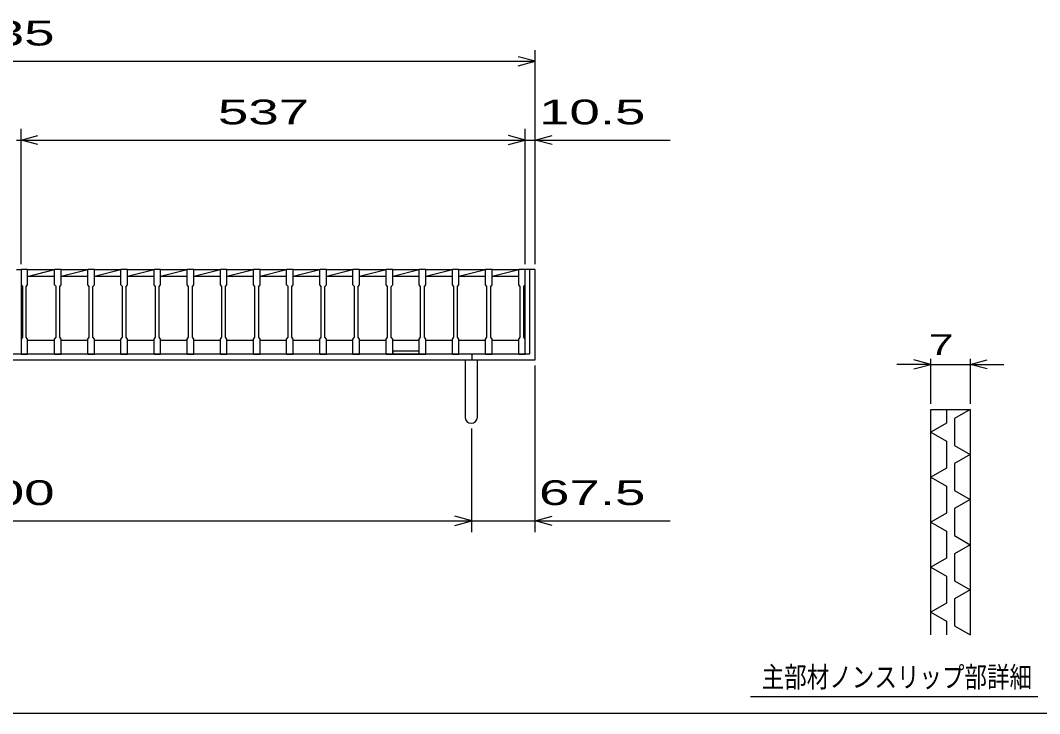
# Model space of a CAD drawing. Units: millimetres, scale not verified. Extents: x -2184 to 2083, y -1539 to 1258.
# Drawn here: x -1001 to 85, y -1382 to -643 of the extents above; entities that cross this region are included whole.
import ezdxf
from ezdxf.enums import TextEntityAlignment as Align

# ---------------------------------------------------------------- set-up
doc = ezdxf.new("R2010")
doc.units = ezdxf.units.MM
doc.header["$LTSCALE"] = 12
for name, color, linetype, lineweight in [('0_2', 150, 'Continuous', 25), ('16', 3, 'Continuous', 25), ('19', 6, 'Continuous', 25), ('22', 2, 'Continuous', 25), ('32', 4, 'Continuous', 25)]:
    doc.layers.add(name, color=color, linetype=linetype, lineweight=lineweight)
doc.styles.add('ベクトル', font='')
doc.styles.get('ベクトル').set_extended_font_data('ベクトル')

msp = doc.modelspace()

# ---------------------------------------------------------------- linework, layer by layer
at = {"layer": '0_2'}
msp.add_line((2083.2, -1381.8), (-2068.8, -1381.8), dxfattribs=at)
at = {"layer": '16'}
for p, q in [((-1000, -908.8), (-1000, -908.1)), ((-1000, -908.1), (-993, -908.1)), ((-1000, -908.8), (-1000, -924.8)), ((-993, -908.8), (-1000, -908.8)), ((-1000, -908.8), (-1000, -983.8)), ((-993, -908.1), (-993, -908.8)), ((-993, -924.8), (-993, -908.8)), ((-993, -908.8), (-964.2, -908.8)), ((-993, -915.92), (-964.2, -908.8)), ((-964.2, -908.8), (-964.2, -908.1)), ((-964.2, -908.1), (-957.2, -908.1)), ((-957.2, -908.8), (-964.2, -908.8)), ((-964.2, -924.8), (-964.2, -908.8)), ((-957.2, -908.1), (-957.2, -908.8)), ((-957.2, -924.8), (-957.2, -908.8)), ((-957.2, -908.8), (-928.9, -908.8)), ((-957.2, -915.8), (-928.9, -908.8)), ((-928.9, -908.8), (-928.9, -908.1)), ((-928.9, -908.1), (-921.9, -908.1)), ((-921.9, -908.8), (-928.9, -908.8)), ((-928.9, -924.8), (-928.9, -908.8)), ((-921.9, -908.1), (-921.9, -908.8)), ((-921.9, -924.8), (-921.9, -908.8)), ((-921.9, -908.8), (-893.6, -908.8)), ((-921.9, -915.8), (-893.6, -908.8)), ((-893.6, -908.8), (-893.6, -908.1)), ((-893.6, -908.1), (-886.6, -908.1)), ((-886.6, -908.8), (-893.6, -908.8)), ((-893.6, -924.8), (-893.6, -908.8)), ((-886.6, -908.1), (-886.6, -908.8)), ((-886.6, -924.8), (-886.6, -908.8)), ((-886.6, -908.8), (-858.3, -908.8)), ((-886.6, -915.8), (-858.3, -908.8)), ((-858.3, -908.8), (-858.3, -908.1)), ((-858.3, -908.1), (-851.3, -908.1)), ((-851.3, -908.8), (-858.3, -908.8)), ((-858.3, -924.8), (-858.3, -908.8)), ((-851.3, -908.1), (-851.3, -908.8)), ((-851.3, -924.8), (-851.3, -908.8)), ((-851.3, -908.8), (-823, -908.8)), ((-851.3, -915.8), (-823, -908.8)), ((-823, -908.8), (-823, -908.1)), ((-823, -908.1), (-816, -908.1)), ((-816, -908.8), (-823, -908.8)), ((-823, -924.8), (-823, -908.8)), ((-816, -908.1), (-816, -908.8)), ((-816, -924.8), (-816, -908.8)), ((-816, -908.8), (-787.7, -908.8)), ((-816, -915.8), (-787.7, -908.8)), ((-787.7, -908.8), (-787.7, -908.1)), ((-787.7, -908.1), (-780.7, -908.1)), ((-780.7, -908.8), (-787.7, -908.8)), ((-787.7, -924.8), (-787.7, -908.8)), ((-780.7, -908.1), (-780.7, -908.8)), ((-780.7, -924.8), (-780.7, -908.8)), ((-780.7, -908.8), (-752.4, -908.8)), ((-780.7, -915.8), (-752.4, -908.8)), ((-752.4, -908.8), (-752.4, -908.1)), ((-752.4, -908.1), (-745.4, -908.1)), ((-745.4, -908.8), (-752.4, -908.8)), ((-752.4, -924.8), (-752.4, -908.8)), ((-745.4, -908.1), (-745.4, -908.8)), ((-745.4, -924.8), (-745.4, -908.8)), ((-745.4, -908.8), (-717.1, -908.8)), ((-745.4, -915.8), (-717.1, -908.8)), ((-717.1, -908.8), (-717.1, -908.1)), ((-717.1, -908.1), (-710.1, -908.1)), ((-710.1, -908.8), (-717.1, -908.8)), ((-717.1, -924.8), (-717.1, -908.8)), ((-710.1, -908.1), (-710.1, -908.8)), ((-710.1, -924.8), (-710.1, -908.8)), ((-710.1, -908.8), (-681.8, -908.8)), ((-710.1, -915.8), (-681.8, -908.8)), ((-681.8, -908.8), (-681.8, -908.1)), ((-681.8, -908.1), (-674.8, -908.1)), ((-674.8, -908.8), (-681.8, -908.8)), ((-681.8, -924.8), (-681.8, -908.8)), ((-674.8, -908.1), (-674.8, -908.8)), ((-674.8, -924.8), (-674.8, -908.8)), ((-674.8, -908.8), (-646.5, -908.8)), ((-674.8, -915.8), (-646.5, -908.8)), ((-646.5, -908.8), (-646.5, -908.1)), ((-646.5, -908.1), (-639.5, -908.1)), ((-639.5, -908.8), (-646.5, -908.8)), ((-646.5, -924.8), (-646.5, -908.8)), ((-639.5, -908.1), (-639.5, -908.8)), ((-639.5, -924.8), (-639.5, -908.8)), ((-639.5, -908.8), (-611.2, -908.8)), ((-639.5, -915.8), (-611.2, -908.8)), ((-611.2, -908.8), (-611.2, -908.1)), ((-611.2, -908.1), (-604.2, -908.1)), ((-604.2, -908.8), (-611.2, -908.8)), ((-611.2, -924.8), (-611.2, -908.8)), ((-604.2, -908.1), (-604.2, -908.8)), ((-604.2, -924.8), (-604.2, -908.8)), ((-604.2, -908.8), (-575.9, -908.8)), ((-604.2, -915.8), (-575.9, -908.8)), ((-575.9, -908.8), (-575.9, -908.1)), ((-575.9, -908.1), (-568.9, -908.1)), ((-568.9, -908.8), (-575.9, -908.8)), ((-575.9, -924.8), (-575.9, -908.8)), ((-568.9, -908.1), (-568.9, -908.8)), ((-568.9, -924.8), (-568.9, -908.8)), ((-568.9, -908.8), (-540.6, -908.8)), ((-568.9, -915.8), (-540.6, -908.8)), ((-540.6, -908.8), (-540.6, -908.1)), ((-540.6, -908.1), (-533.6, -908.1)), ((-533.6, -908.8), (-540.6, -908.8)), ((-540.6, -924.8), (-540.6, -908.8)), ((-533.6, -908.1), (-533.6, -908.8)), ((-533.6, -924.8), (-533.6, -908.8)), ((-533.6, -908.8), (-505.3, -908.8)), ((-533.6, -915.8), (-505.3, -908.8)), ((-505.3, -908.8), (-505.3, -908.1)), ((-505.3, -908.1), (-498.3, -908.1)), ((-498.3, -908.8), (-505.3, -908.8)), ((-505.3, -924.8), (-505.3, -908.8)), ((-498.3, -908.1), (-498.3, -908.8)), ((-498.3, -924.8), (-498.3, -908.8)), ((-498.3, -908.8), (-470, -908.8)), ((-498.3, -915.8), (-470, -908.8)), ((-470, -908.8), (-470, -908.1)), ((-470, -908.1), (-463, -908.1)), ((-463, -908.8), (-470, -908.8)), ((-470, -924.8), (-470, -908.8)), ((-463, -908.1), (-463, -908.8)), ((-463, -924.8), (-463, -908.8)), ((-463, -983.8), (-463, -908.8)), ((-993, -915.8), (-964.2, -915.8)), ((-957.2, -915.8), (-928.9, -915.8)), ((-921.9, -915.8), (-893.6, -915.8)), ((-886.6, -915.8), (-858.3, -915.8)), ((-851.3, -915.8), (-823, -915.8)), ((-816, -915.8), (-787.7, -915.8)), ((-780.7, -915.8), (-752.4, -915.8)), ((-745.4, -915.8), (-717.1, -915.8)), ((-710.1, -915.8), (-681.8, -915.8)), ((-674.8, -915.8), (-646.5, -915.8)), ((-639.5, -915.8), (-611.2, -915.8)), ((-604.2, -915.8), (-575.9, -915.8)), ((-568.9, -915.8), (-540.6, -915.8)), ((-533.6, -915.8), (-505.3, -915.8)), ((-498.3, -915.8), (-470, -915.8)), ((-1000, -924.8), (-998.5, -926.8)), ((-998.5, -926.8), (-998.5, -980.8)), ((-994.5, -926.8), (-993, -924.8)), ((-994.5, -980.8), (-994.5, -926.8)), ((-962.7, -926.8), (-964.2, -924.8)), ((-962.7, -980.8), (-962.7, -926.8)), ((-958.7, -926.8), (-957.2, -924.8)), ((-958.7, -980.8), (-958.7, -926.8)), ((-927.4, -926.8), (-928.9, -924.8)), ((-927.4, -980.8), (-927.4, -926.8)), ((-923.4, -926.8), (-921.9, -924.8)), ((-923.4, -980.8), (-923.4, -926.8)), ((-892.1, -926.8), (-893.6, -924.8)), ((-892.1, -980.8), (-892.1, -926.8)), ((-888.1, -926.8), (-886.6, -924.8)), ((-888.1, -980.8), (-888.1, -926.8)), ((-856.8, -926.8), (-858.3, -924.8)), ((-856.8, -980.8), (-856.8, -926.8)), ((-852.8, -926.8), (-851.3, -924.8)), ((-852.8, -980.8), (-852.8, -926.8)), ((-821.5, -926.8), (-823, -924.8)), ((-821.5, -980.8), (-821.5, -926.8)), ((-817.5, -926.8), (-816, -924.8)), ((-817.5, -980.8), (-817.5, -926.8)), ((-786.2, -926.8), (-787.7, -924.8)), ((-786.2, -980.8), (-786.2, -926.8)), ((-782.2, -926.8), (-780.7, -924.8)), ((-782.2, -980.8), (-782.2, -926.8)), ((-750.9, -926.8), (-752.4, -924.8)), ((-750.9, -980.8), (-750.9, -926.8)), ((-746.9, -926.8), (-745.4, -924.8)), ((-746.9, -980.8), (-746.9, -926.8)), ((-715.6, -926.8), (-717.1, -924.8)), ((-715.6, -980.8), (-715.6, -926.8)), ((-711.6, -926.8), (-710.1, -924.8)), ((-711.6, -980.8), (-711.6, -926.8)), ((-680.3, -926.8), (-681.8, -924.8)), ((-680.3, -980.8), (-680.3, -926.8)), ((-676.3, -926.8), (-674.8, -924.8)), ((-676.3, -980.8), (-676.3, -926.8)), ((-645, -926.8), (-646.5, -924.8)), ((-645, -980.8), (-645, -926.8)), ((-641, -926.8), (-639.5, -924.8)), ((-641, -980.8), (-641, -926.8)), ((-609.7, -926.8), (-611.2, -924.8)), ((-609.7, -980.8), (-609.7, -926.8)), ((-605.7, -926.8), (-604.2, -924.8)), ((-605.7, -980.8), (-605.7, -926.8)), ((-574.4, -926.8), (-575.9, -924.8)), ((-574.4, -980.8), (-574.4, -926.8)), ((-570.4, -926.8), (-568.9, -924.8)), ((-570.4, -980.8), (-570.4, -926.8)), ((-539.1, -926.8), (-540.6, -924.8)), ((-539.1, -980.8), (-539.1, -926.8)), ((-535.1, -926.8), (-533.6, -924.8)), ((-535.1, -980.8), (-535.1, -926.8)), ((-503.8, -926.8), (-505.3, -924.8)), ((-503.8, -980.8), (-503.8, -926.8)), ((-499.8, -926.8), (-498.3, -924.8)), ((-499.8, -980.8), (-499.8, -926.8)), ((-468.5, -926.8), (-470, -924.8)), ((-468.5, -980.8), (-468.5, -926.8)), ((-464.5, -926.8), (-463, -924.8)), ((-464.5, -980.8), (-464.5, -926.8)), ((-998.5, -980.8), (-1000, -982.8)), ((-1000, -982.8), (-1000, -998.8)), ((-993, -982.8), (-994.5, -980.8)), ((-993, -998.8), (-993, -982.8)), ((-993, -983.8), (-964.2, -983.8)), ((-964.2, -982.8), (-962.7, -980.8)), ((-964.2, -998.8), (-964.2, -982.8)), ((-957.2, -982.8), (-958.7, -980.8)), ((-957.2, -998.8), (-957.2, -982.8)), ((-957.2, -983.8), (-928.9, -983.8)), ((-928.9, -982.8), (-927.4, -980.8)), ((-928.9, -998.8), (-928.9, -982.8)), ((-921.9, -982.8), (-923.4, -980.8)), ((-921.9, -998.8), (-921.9, -982.8)), ((-921.9, -983.8), (-893.6, -983.8)), ((-893.6, -982.8), (-892.1, -980.8)), ((-893.6, -998.8), (-893.6, -982.8)), ((-886.6, -982.8), (-888.1, -980.8)), ((-886.6, -998.8), (-886.6, -982.8)), ((-886.6, -983.8), (-858.3, -983.8)), ((-858.3, -982.8), (-856.8, -980.8)), ((-858.3, -998.8), (-858.3, -982.8)), ((-851.3, -982.8), (-852.8, -980.8)), ((-851.3, -998.8), (-851.3, -982.8)), ((-851.3, -983.8), (-823, -983.8)), ((-823, -982.8), (-821.5, -980.8)), ((-823, -998.8), (-823, -982.8)), ((-816, -982.8), (-817.5, -980.8)), ((-816, -998.8), (-816, -982.8)), ((-816, -983.8), (-787.7, -983.8)), ((-787.7, -982.8), (-786.2, -980.8)), ((-787.7, -998.8), (-787.7, -982.8)), ((-780.7, -982.8), (-782.2, -980.8)), ((-780.7, -998.8), (-780.7, -982.8)), ((-780.7, -983.8), (-752.4, -983.8)), ((-752.4, -982.8), (-750.9, -980.8)), ((-752.4, -998.8), (-752.4, -982.8)), ((-745.4, -982.8), (-746.9, -980.8)), ((-745.4, -998.8), (-745.4, -982.8)), ((-745.4, -983.8), (-717.1, -983.8)), ((-717.1, -982.8), (-715.6, -980.8)), ((-717.1, -998.8), (-717.1, -982.8)), ((-710.1, -982.8), (-711.6, -980.8)), ((-710.1, -998.8), (-710.1, -982.8)), ((-710.1, -983.8), (-681.8, -983.8)), ((-681.8, -982.8), (-680.3, -980.8)), ((-681.8, -998.8), (-681.8, -982.8)), ((-674.8, -982.8), (-676.3, -980.8)), ((-674.8, -998.8), (-674.8, -982.8)), ((-674.8, -983.8), (-646.5, -983.8)), ((-646.5, -982.8), (-645, -980.8)), ((-646.5, -998.8), (-646.5, -982.8)), ((-639.5, -982.8), (-641, -980.8)), ((-639.5, -998.8), (-639.5, -982.8)), ((-639.5, -983.8), (-611.2, -983.8)), ((-611.2, -982.8), (-609.7, -980.8)), ((-611.2, -998.8), (-611.2, -982.8)), ((-604.2, -982.8), (-605.7, -980.8)), ((-604.2, -998.8), (-604.2, -982.8)), ((-604.2, -983.8), (-575.9, -983.8)), ((-575.9, -982.8), (-574.4, -980.8)), ((-575.9, -998.8), (-575.9, -982.8)), ((-568.9, -982.8), (-570.4, -980.8)), ((-568.9, -998.8), (-568.9, -982.8)), ((-568.9, -983.8), (-540.6, -983.8)), ((-540.6, -982.8), (-539.1, -980.8)), ((-540.6, -998.8), (-540.6, -982.8)), ((-533.6, -982.8), (-535.1, -980.8)), ((-533.6, -998.8), (-533.6, -982.8)), ((-533.6, -983.8), (-505.3, -983.8)), ((-505.3, -982.8), (-503.8, -980.8)), ((-505.3, -998.8), (-505.3, -982.8)), ((-498.3, -982.8), (-499.8, -980.8)), ((-498.3, -998.8), (-498.3, -982.8)), ((-498.3, -983.8), (-470, -983.8)), ((-470, -982.8), (-468.5, -980.8)), ((-470, -998.8), (-470, -982.8)), ((-463, -982.8), (-464.5, -980.8)), ((-463, -998.8), (-463, -982.8)), ((-575.9, -995.8), (-604.2, -995.8)), ((-604.2, -995.8), (-604.2, -998.8)), ((-575.9, -998.8), (-575.9, -995.8)), ((-1000, -998.8), (-993, -998.8)), ((-964.2, -998.8), (-957.2, -998.8)), ((-928.9, -998.8), (-921.9, -998.8)), ((-893.6, -998.8), (-886.6, -998.8)), ((-858.3, -998.8), (-851.3, -998.8)), ((-823, -998.8), (-816, -998.8)), ((-787.7, -998.8), (-780.7, -998.8)), ((-752.4, -998.8), (-745.4, -998.8)), ((-717.1, -998.8), (-710.1, -998.8)), ((-681.8, -998.8), (-674.8, -998.8)), ((-646.5, -998.8), (-639.5, -998.8)), ((-611.2, -998.8), (-604.2, -998.8)), ((-604.2, -998.8), (-575.9, -998.8)), ((-575.9, -998.8), (-568.9, -998.8)), ((-540.6, -998.8), (-533.6, -998.8)), ((-505.3, -998.8), (-498.3, -998.8)), ((-470, -998.8), (-463, -998.8))]:
    msp.add_line(p, q, dxfattribs=at)
at = {"layer": '19'}
for p, q in [((-1005, -908.8), (-1000, -908.8)), ((-452.5, -908.8), (-463, -908.8)), ((-458.5, -908.8), (-458.5, -998.8)), ((-452.5, -1004.8), (-452.5, -908.8)), ((-1587.5, -1004.8), (-452.5, -1004.8)), ((-458.5, -998.8), (-1581.5, -998.8)), ((-527, -1004.8), (-527, -1065.91)), ((-520, -998.8), (-520, -1004.8)), ((-514, -1065.91), (-514, -1004.8))]:
    msp.add_line(p, q, dxfattribs=at)
msp.add_arc((-520.5, -1065.91), 6.5, 180, 0, dxfattribs=at)
at = {"layer": '22', "color": 4}
for p, q in [((-452.5, -686.8), (-470.5, -682)), ((-452.5, -902.8), (-452.5, -674.8)), ((-1587.5, -686.8), (-452.5, -686.8)), ((-470.5, -691.6), (-452.5, -686.8)), ((-1000, -902.8), (-1000, -758.8)), ((-463, -902.8), (-463, -758.8)), ((-452.5, -902.8), (-452.5, -758.8)), ((-1000, -770.8), (-982, -766)), ((-463, -770.8), (-481, -766)), ((-452.5, -770.8), (-434.5, -766)), ((-1005, -770.8), (-1000, -770.8)), ((-982, -775.6), (-1000, -770.8)), ((-1000, -770.8), (-463, -770.8)), ((-481, -775.6), (-463, -770.8)), ((-463, -770.8), (-452.5, -770.8)), ((-434.5, -775.6), (-452.5, -770.8)), ((-452.5, -770.8), (-308.5, -770.8)), ((-452.5, -1188.4), (-452.5, -1010.8)), ((-520, -1188.4), (-520, -1078)), ((-520, -1176.4), (-538, -1171.6)), ((-452.5, -1176.4), (-434.5, -1171.6)), ((-1520, -1176.4), (-520, -1176.4)), ((-538, -1181.2), (-520, -1176.4)), ((-520, -1176.4), (-452.5, -1176.4)), ((-434.5, -1181.2), (-452.5, -1176.4)), ((-452.5, -1176.4), (-308.5, -1176.4))]:
    msp.add_line(p, q, dxfattribs=at)
at = {"layer": '32'}
for p, q in [((-31.2, -1009.8), (-49.2, -1005)), ((-31.2, -1051.8), (-31.2, -1003.8)), ((10.8, -1003.8), (10.8, -1051.8)), ((10.8, -1009.8), (28.8, -1005)), ((-31.2, -1009.8), (-67.2, -1009.8)), ((-49.2, -1014.6), (-31.2, -1009.8)), ((-31.2, -1009.8), (10.8, -1009.8)), ((28.8, -1014.6), (10.8, -1009.8)), ((10.8, -1009.8), (46.8, -1009.8)), ((-31.2, -1057.8), (10.8, -1057.8)), ((-31.2, -1297.8), (-31.2, -1057.8)), ((-14.4, -1057.8), (-14.4, -1072.2)), ((10.8, -1057.8), (-6, -1067.4)), ((10.8, -1057.8), (10.8, -1297.8)), ((-14.4, -1072.2), (-31.2, -1081.8)), ((-6, -1067.4), (-6, -1096.2)), ((-31.2, -1081.8), (-14.4, -1091.4)), ((-14.4, -1091.4), (-14.4, -1120.2)), ((-6, -1096.2), (10.8, -1105.8)), ((10.8, -1105.8), (-6, -1115.4)), ((-6, -1115.4), (-6, -1144.2)), ((-14.4, -1120.2), (-31.2, -1129.8)), ((-31.2, -1129.8), (-14.4, -1139.4)), ((-14.4, -1139.4), (-14.4, -1168.2)), ((-6, -1144.2), (10.8, -1153.8)), ((10.8, -1153.8), (-6, -1163.4)), ((-14.4, -1168.2), (-31.2, -1177.8)), ((-6, -1163.4), (-6, -1192.2)), ((-31.2, -1177.8), (-14.4, -1187.4)), ((-14.4, -1187.4), (-14.4, -1216.2)), ((-6, -1192.2), (10.8, -1201.8)), ((10.8, -1201.8), (-6, -1211.4)), ((-6, -1211.4), (-6, -1240.2)), ((-14.4, -1216.2), (-31.2, -1225.8)), ((-31.2, -1225.8), (-14.4, -1235.4)), ((-14.4, -1235.4), (-14.4, -1264.2)), ((-6, -1240.2), (10.8, -1249.8)), ((10.8, -1249.8), (-6, -1259.4)), ((-14.4, -1264.2), (-31.2, -1273.8)), ((-6, -1259.4), (-6, -1288.2)), ((-31.2, -1273.8), (-14.4, -1283.4)), ((-14.4, -1283.4), (-14.4, -1297.8)), ((-6, -1288.2), (10.8, -1297.8)), ((82.8, -1363.8), (-223.2, -1363.8))]:
    msp.add_line(p, q, dxfattribs=at)

# ---------------------------------------------------------------- texts
at = {"layer": '22', "style": 'ベクトル', "width": 1.65}
for s, p in [(' 1135 ', (-1110, -656.8)), (' 537 ', (-806.5, -740.8)), (' 10.5 ', (-464.5, -740.8)), (' 1000 ', (-1110, -1146.4)), (' 67.5 ', (-464.5, -1146.4))]:
    msp.add_text(s, height=26.39, dxfattribs=at).set_placement(p, align=Align.MIDDLE_LEFT)
at = {"layer": '32', "color": 2, "style": 'ベクトル'}
for s, width, p in [(' 7 ', 1.6, (-46.2, -988.8)), ('主部材ノンスリップ部詳細', 0.8, (-211.2, -1342.8))]:
    msp.add_text(s, height=21.99, dxfattribs=dict(at, width=width)).set_placement(p, align=Align.MIDDLE_LEFT)

doc.saveas('drawing.dxf')
